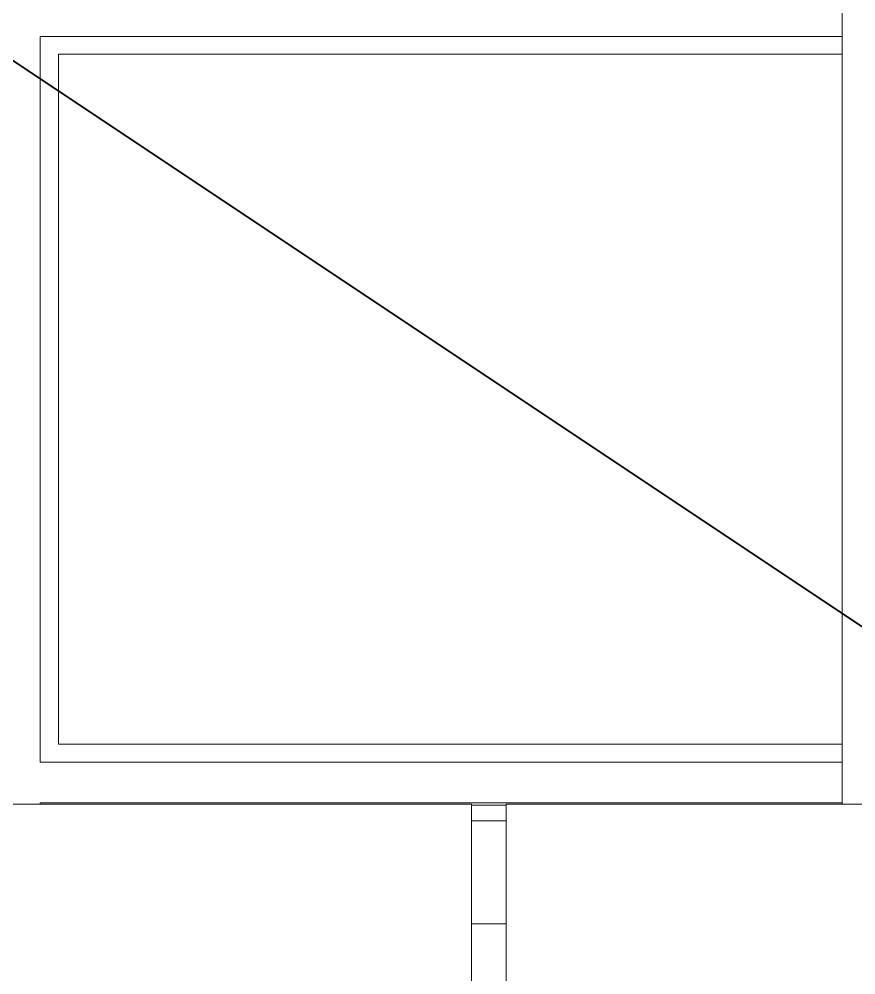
# Model space of a CAD drawing. Header units: inches. Extents: x 141029 to 151573, y -22384 to -18036.
# Drawn here: x 144630.13 to 144641.56, y -20345.36 to -20332.29 of the extents above; entities that cross this region are included whole.
import ezdxf

# ---------------------------------------------------------------- set-up
doc = ezdxf.new("R2010")
doc.units = ezdxf.units.IN
doc.header["$LTSCALE"] = 0.5
doc.header["$MEASUREMENT"] = 0
doc.layers.add('wall', color=1, linetype='Continuous', lineweight=40)
doc.layers.add('window', color=4, linetype='Continuous', lineweight=13)

msp = doc.modelspace()

# ---------------------------------------------------------------- linework, layer by layer
at = {"layer": 'wall'}
msp.add_line((141502.313, -18246.242), (147362.44, -22155.74), dxfattribs=at)
at = {"layer": 'window'}
for p, q in [((144641.371, -20343.023), (144641.371, -20301.343)), ((144630.415, -20342.447), (144630.415, -20332.529)), ((144630.415, -20332.529), (144641.371, -20332.529)), ((144630.667, -20332.774), (144630.667, -20342.203)), ((144630.667, -20332.774), (144641.371, -20332.774)), ((144630.667, -20342.203), (144641.371, -20342.203)), ((144641.371, -20342.447), (144630.415, -20342.447)), ((144595.313, -20343.023), (144636.31, -20343.023)), ((144630.415, -20343.023), (144630.415, -20343.006)), ((144630.415, -20343.006), (144641.371, -20343.006)), ((144636.31, -20343.023), (144636.31, -20375.03)), ((144636.784, -20343.035), (144636.31, -20343.035)), ((144636.784, -20343.023), (144678.935, -20343.023)), ((144636.784, -20375.03), (144636.784, -20343.023)), ((144636.31, -20343.251), (144636.784, -20343.251)), ((144636.784, -20344.657), (144636.31, -20344.657))]:
    msp.add_line(p, q, dxfattribs=at)

doc.saveas('drawing.dxf')
